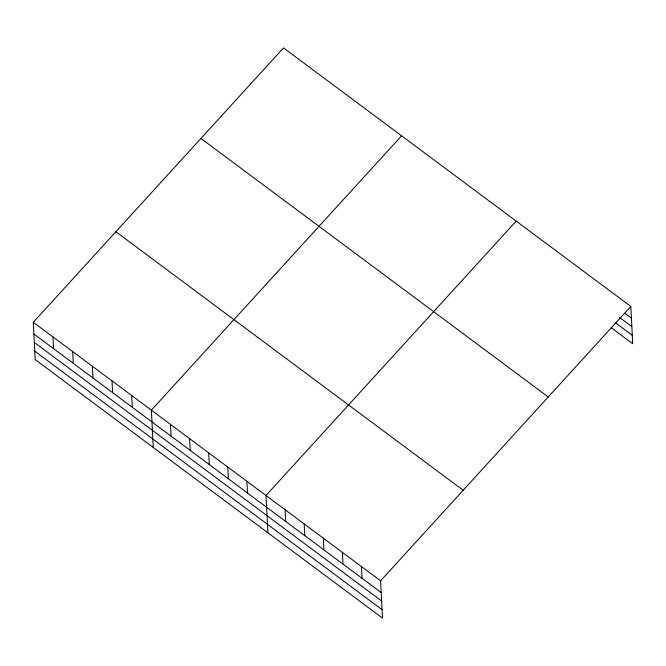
<?xml version="1.0" encoding="UTF-8"?>
<svg xmlns="http://www.w3.org/2000/svg" width="666" height="666" viewBox="0 0 666 666"><rect width="100%" height="100%" fill="white"/><g stroke="black" fill="none" stroke-linecap="round" stroke-linejoin="round"><path stroke-width="1" d="M630.81 306.435L380.602 580.819L382.492 618.098L35.19 359.565L33.3 322.277L283.508 47.902L630.81 306.435L632.7 343.723L611.105 327.647M401.59 135.797L151.382 410.181L153.272 447.469M516.2 221.12L265.992 495.496L267.882 532.783M624.758 313.22L631.41 318.165M619.372 317.324L631.834 326.598M615.659 322.918L632.275 335.289M200.941 138.445L548.243 396.978M115.867 231.735L463.17 490.268M33.3 322.277L380.602 580.819M33.891 334.016L381.202 592.549M34.324 342.449L381.626 600.982M34.765 351.132L382.068 609.673M361.505 566.6L362.096 578.329M342.399 552.372L342.998 564.11M323.301 538.153L323.892 549.891M304.195 523.934L304.795 535.672M285.098 509.715L285.689 521.453M246.895 481.277L247.486 493.015M227.789 467.057L228.388 478.796M208.691 452.838L209.282 464.577M189.585 438.619L190.185 450.358M170.488 424.4L171.079 436.138M131.701 395.529L132.301 407.267M112.021 380.885L112.621 392.615M92.341 366.233L92.932 377.963M72.661 351.581L73.252 363.311M52.98 336.929L53.571 348.668"/></g></svg>
